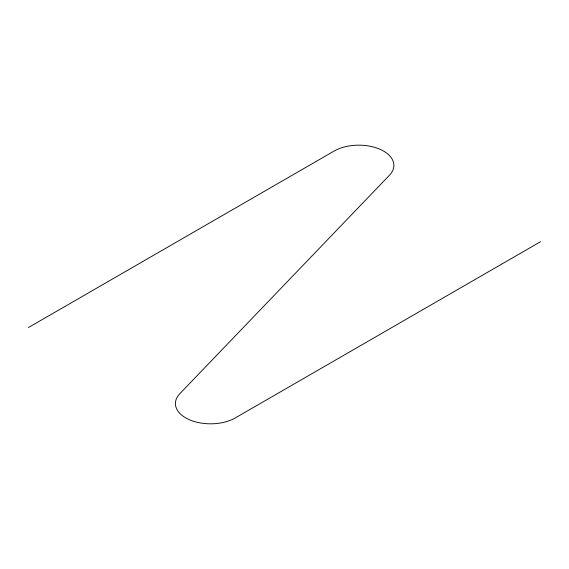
<?xml version="1.0" encoding="UTF-8"?>
<svg xmlns="http://www.w3.org/2000/svg" width="569" height="569" viewBox="0 0 569 569"><rect width="100%" height="100%" fill="white"/><g stroke="black" fill="none" stroke-linecap="round" stroke-linejoin="round"><path stroke-width="0.85" d="M28.45 327.531L334.06 151.091A35.043 20.235 0 0 1 380.17 149.348A35.043 20.235 0 0 1 389.182 175.515L179.818 393.712A35.129 20.285 0 0 0 189.157 419.63A35.129 20.285 0 0 0 234.94 418.137L540.55 241.697"/></g></svg>
